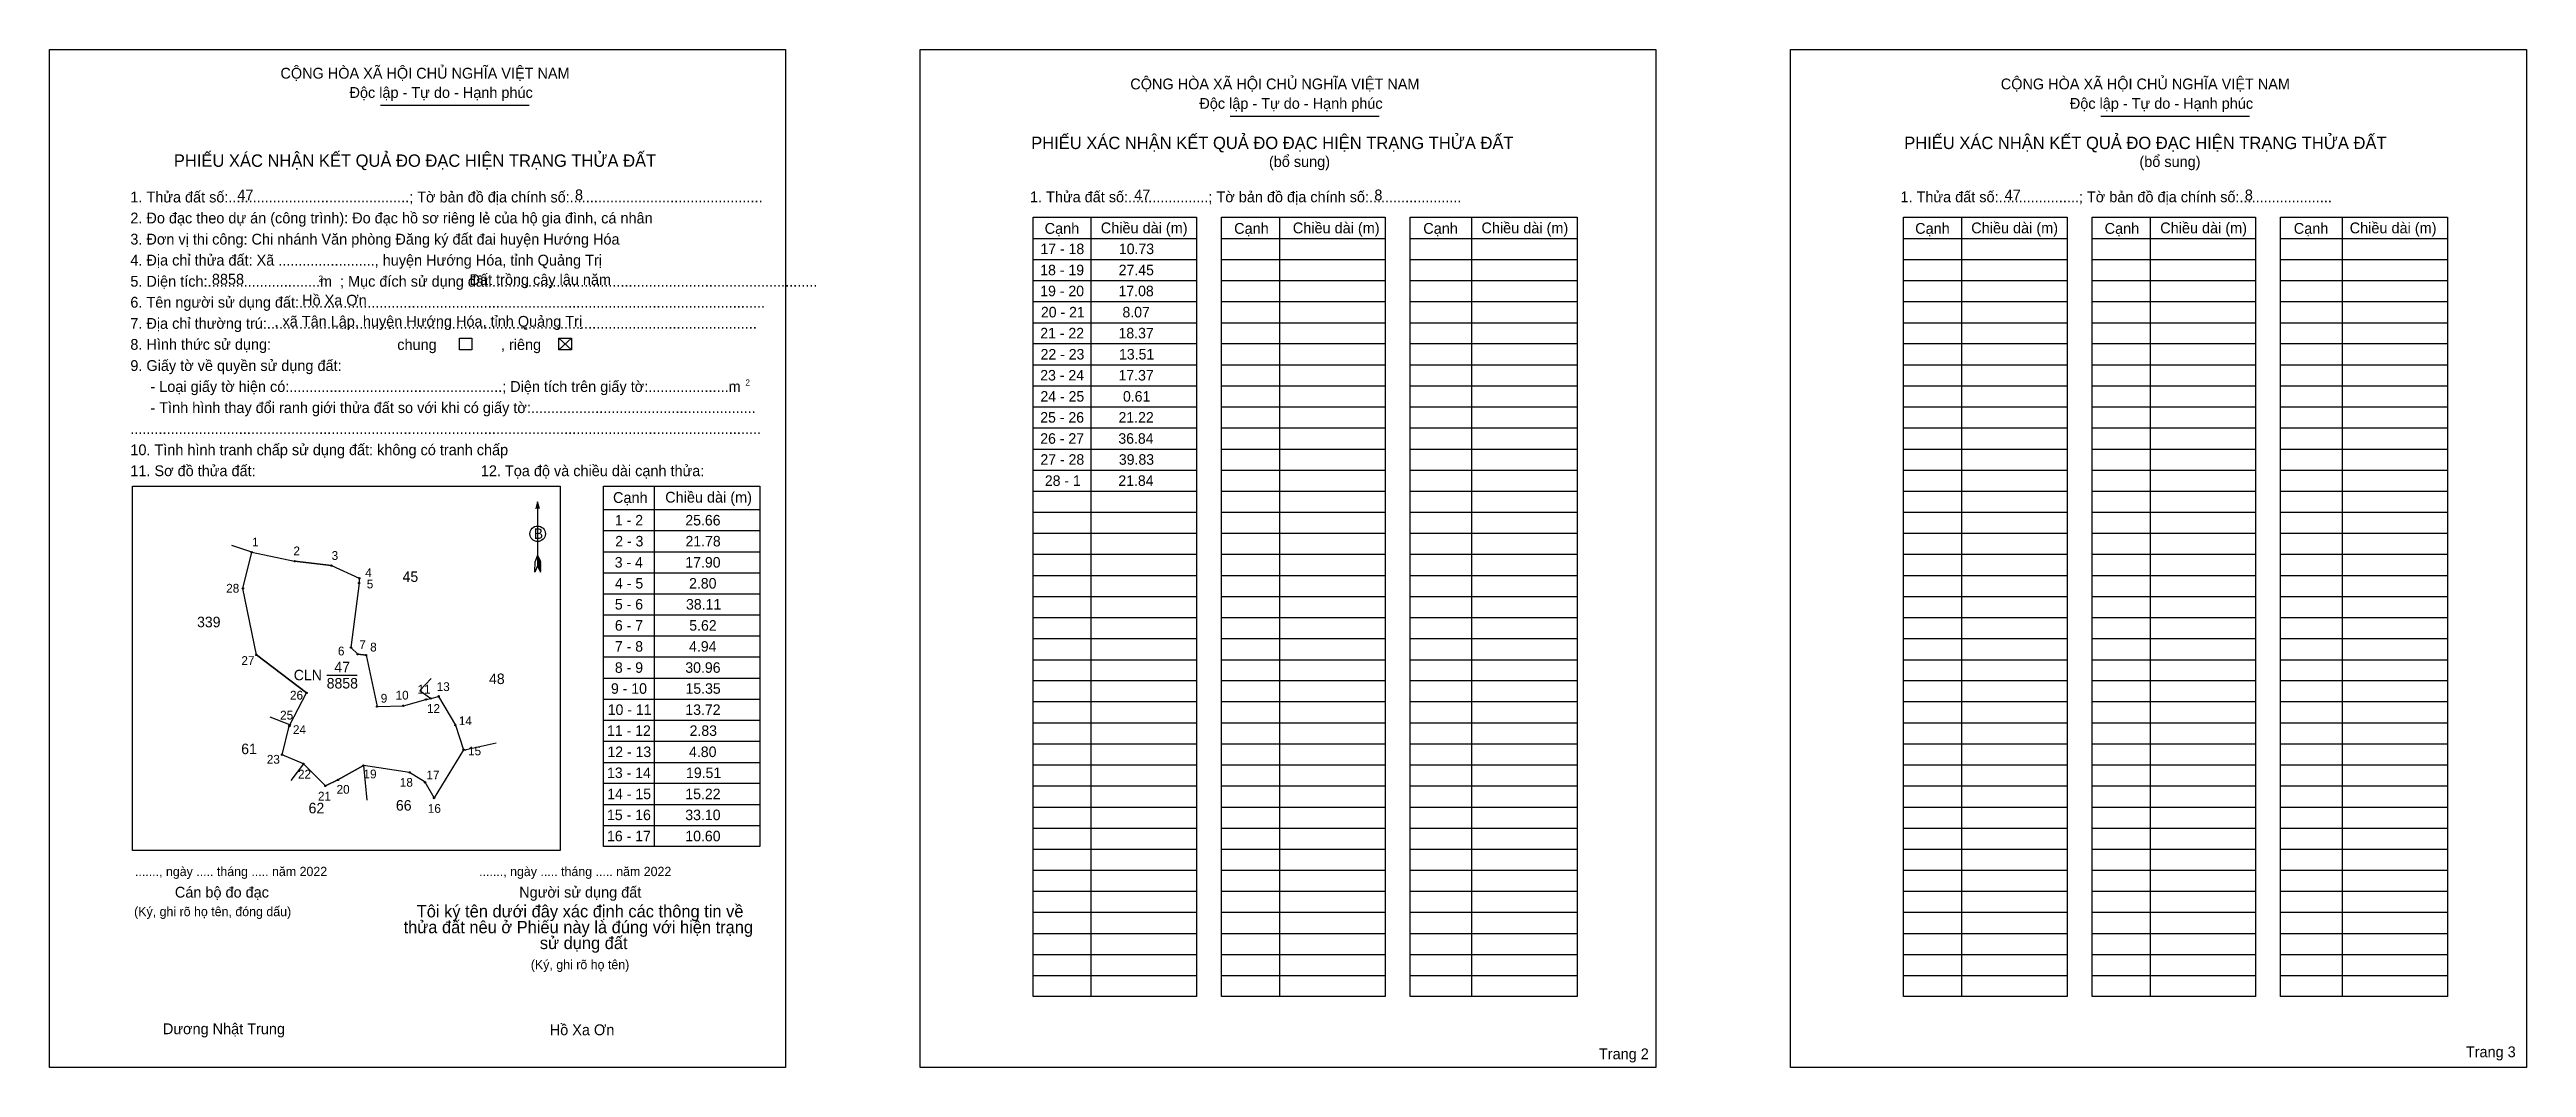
# Model space of a CAD drawing. Extents: x 544657 to 546109, y 1837405 to 1838002.
import ezdxf

# ---------------------------------------------------------------- set-up
doc = ezdxf.new("R2010")
doc.units = 0
for name, color, linetype in [('Level 1', 7, 'Continuous'), ('Level 10', 7, 'Continuous'), ('Level 11', 7, 'Continuous'), ('Level 13', 7, 'Continuous'), ('Level 2', 7, 'Continuous'), ('Level 25', 7, 'Continuous'), ('Level 27', 7, 'Continuous'), ('Level 36', 7, 'Continuous'), ('Level 48', 7, 'Continuous'), ('Level 50', 7, 'Continuous'), ('Level 52', 7, 'Continuous'), ('Level 55', 7, 'Continuous'), ('Level 6', 7, 'Continuous'), ('Level 9', 7, 'Continuous')]:
    doc.layers.add(name, color=color, linetype=linetype)

msp = doc.modelspace()

# ---------------------------------------------------------------- linework, layer by layer
at = {"layer": 'Level 1'}
for p, q in [((544656.9, 1838002.1), (544656.9, 1838002.1)), ((545167.3, 1838002.1), (545167.3, 1838002.1)), ((544850.9, 1837969.4), (544938.2, 1837969.4)), ((545349.2, 1837963), (545436.5, 1837963)), ((545859.6, 1837963), (545946.9, 1837963)), ((545267.5, 1837903.7), (545267.5, 1837446.8)), ((545378.1, 1837903.7), (545378.1, 1837446.8)), ((545490.7, 1837903.7), (545490.7, 1837446.8)), ((545777.9, 1837903.7), (545777.9, 1837446.8)), ((545888.5, 1837903.7), (545888.5, 1837446.8)), ((546001.1, 1837903.7), (546001.1, 1837446.8)), ((545233.6, 1837891.3), (545329.5, 1837891.3)), ((545344.1, 1837891.3), (545440, 1837891.3)), ((545454.7, 1837891.3), (545552.6, 1837891.3)), ((545743.9, 1837891.3), (545839.9, 1837891.3)), ((545854.5, 1837891.3), (545950.4, 1837891.3)), ((545965.1, 1837891.3), (546063, 1837891.3)), ((545233.6, 1837879), (545329.5, 1837879)), ((545344.1, 1837879), (545440, 1837879)), ((545454.7, 1837879), (545552.6, 1837879)), ((545743.9, 1837879), (545839.9, 1837879)), ((545854.5, 1837879), (545950.4, 1837879)), ((545965.1, 1837879), (546063, 1837879)), ((545233.6, 1837866.6), (545329.5, 1837866.6)), ((545344.1, 1837866.6), (545440, 1837866.6)), ((545454.7, 1837866.6), (545552.6, 1837866.6)), ((545743.9, 1837866.6), (545839.9, 1837866.6)), ((545854.5, 1837866.6), (545950.4, 1837866.6)), ((545965.1, 1837866.6), (546063, 1837866.6)), ((545233.6, 1837854.3), (545329.5, 1837854.3)), ((545344.1, 1837854.3), (545440, 1837854.3)), ((545454.7, 1837854.3), (545552.6, 1837854.3)), ((545743.9, 1837854.3), (545839.9, 1837854.3)), ((545854.5, 1837854.3), (545950.4, 1837854.3)), ((545965.1, 1837854.3), (546063, 1837854.3)), ((544955.5, 1837832.8), (544962.9, 1837825.9)), ((544955.5, 1837825.9), (544962.9, 1837832.8)), ((545233.6, 1837841.9), (545329.5, 1837841.9)), ((545344.1, 1837841.9), (545440, 1837841.9)), ((545454.7, 1837841.9), (545552.6, 1837841.9)), ((545743.9, 1837841.9), (545839.9, 1837841.9)), ((545854.5, 1837841.9), (545950.4, 1837841.9)), ((545965.1, 1837841.9), (546063, 1837841.9)), ((545233.6, 1837829.6), (545329.5, 1837829.6)), ((545233.6, 1837817.2), (545329.5, 1837817.2)), ((545344.1, 1837829.6), (545440, 1837829.6)), ((545344.1, 1837817.2), (545440, 1837817.2)), ((545454.7, 1837829.6), (545552.6, 1837829.6)), ((545454.7, 1837817.2), (545552.6, 1837817.2)), ((545743.9, 1837829.6), (545839.9, 1837829.6)), ((545743.9, 1837817.2), (545839.9, 1837817.2)), ((545854.5, 1837829.6), (545950.4, 1837829.6)), ((545854.5, 1837817.2), (545950.4, 1837817.2)), ((545965.1, 1837829.6), (546063, 1837829.6)), ((545965.1, 1837817.2), (546063, 1837817.2)), ((545233.6, 1837804.9), (545329.5, 1837804.9)), ((545344.1, 1837804.9), (545440, 1837804.9)), ((545454.7, 1837804.9), (545552.6, 1837804.9)), ((545743.9, 1837804.9), (545839.9, 1837804.9)), ((545854.5, 1837804.9), (545950.4, 1837804.9)), ((545965.1, 1837804.9), (546063, 1837804.9)), ((545233.6, 1837792.5), (545329.5, 1837792.5)), ((545344.1, 1837792.5), (545440, 1837792.5)), ((545454.7, 1837792.5), (545552.6, 1837792.5)), ((545743.9, 1837792.5), (545839.9, 1837792.5)), ((545854.5, 1837792.5), (545950.4, 1837792.5)), ((545965.1, 1837792.5), (546063, 1837792.5)), ((545233.6, 1837780.2), (545329.5, 1837780.2)), ((545344.1, 1837780.2), (545440, 1837780.2)), ((545454.7, 1837780.2), (545552.6, 1837780.2)), ((545743.9, 1837780.2), (545839.9, 1837780.2)), ((545854.5, 1837780.2), (545950.4, 1837780.2)), ((545965.1, 1837780.2), (546063, 1837780.2)), ((545233.6, 1837767.8), (545329.5, 1837767.8)), ((545344.1, 1837767.8), (545440, 1837767.8)), ((545454.7, 1837767.8), (545552.6, 1837767.8)), ((545743.9, 1837767.8), (545839.9, 1837767.8)), ((545854.5, 1837767.8), (545950.4, 1837767.8)), ((545965.1, 1837767.8), (546063, 1837767.8)), ((544705.5, 1837746), (544705.5, 1837746)), ((545011.4, 1837746.1), (545011.4, 1837534.7)), ((545233.6, 1837755.5), (545329.5, 1837755.5)), ((545344.1, 1837755.5), (545440, 1837755.5)), ((545454.7, 1837755.5), (545552.6, 1837755.5)), ((545743.9, 1837755.5), (545839.9, 1837755.5)), ((545854.5, 1837755.5), (545950.4, 1837755.5)), ((545965.1, 1837755.5), (546063, 1837755.5)), ((544943.1, 1837736.8), (544943.1, 1837699.4)), ((544981.7, 1837732.3), (545073.3, 1837732.3)), ((545233.6, 1837743.1), (545329.5, 1837743.1)), ((545233.6, 1837730.8), (545329.5, 1837730.8)), ((545344.1, 1837743.1), (545440, 1837743.1)), ((545344.1, 1837730.8), (545440, 1837730.8)), ((545454.7, 1837743.1), (545552.6, 1837743.1)), ((545454.7, 1837730.8), (545552.6, 1837730.8)), ((545743.9, 1837743.1), (545839.9, 1837743.1)), ((545743.9, 1837730.8), (545839.9, 1837730.8)), ((545854.5, 1837743.1), (545950.4, 1837743.1)), ((545854.5, 1837730.8), (545950.4, 1837730.8)), ((545965.1, 1837743.1), (546063, 1837743.1)), ((545965.1, 1837730.8), (546063, 1837730.8)), ((544981.7, 1837720), (545073.3, 1837720)), ((545233.6, 1837718.4), (545329.5, 1837718.4)), ((545344.1, 1837718.4), (545440, 1837718.4)), ((545454.7, 1837718.4), (545552.6, 1837718.4)), ((545743.9, 1837718.4), (545839.9, 1837718.4)), ((545854.5, 1837718.4), (545950.4, 1837718.4)), ((545965.1, 1837718.4), (546063, 1837718.4)), ((544941.5, 1837695.6), (544941.6, 1837701.8)), ((544943.1, 1837705.6), (544941.6, 1837701.8)), ((544943.1, 1837705.6), (544944.7, 1837701.8)), ((544943.1, 1837705.1), (544944.7, 1837701.3)), ((544943.1, 1837704.6), (544944.7, 1837700.7)), ((544943.1, 1837704), (544944.7, 1837700.2)), ((544943.1, 1837703.5), (544944.7, 1837699.6)), ((544943.1, 1837702.9), (544944.7, 1837699.1)), ((544943.1, 1837702.4), (544944.7, 1837698.5)), ((544943.1, 1837701.9), (544944.8, 1837697.9)), ((544943.1, 1837701.3), (544944.8, 1837697.4)), ((544943.1, 1837700.8), (544944.8, 1837696.8)), ((544943.1, 1837700.3), (544944.8, 1837696.3)), ((544944.8, 1837695.6), (544944.7, 1837701.8)), ((544981.7, 1837707.6), (545073.3, 1837707.6)), ((545233.6, 1837706.1), (545329.5, 1837706.1)), ((545344.1, 1837706.1), (545440, 1837706.1)), ((545454.7, 1837706.1), (545552.6, 1837706.1)), ((545743.9, 1837706.1), (545839.9, 1837706.1)), ((545854.5, 1837706.1), (545950.4, 1837706.1)), ((545965.1, 1837706.1), (546063, 1837706.1)), ((544943.1, 1837699.4), (544941.5, 1837695.6)), ((544943.1, 1837699.4), (544944.8, 1837695.6)), ((544981.7, 1837695.3), (545073.3, 1837695.3)), ((545233.6, 1837693.7), (545329.5, 1837693.7)), ((545344.1, 1837693.7), (545440, 1837693.7)), ((545454.7, 1837693.7), (545552.6, 1837693.7)), ((545743.9, 1837693.7), (545839.9, 1837693.7)), ((545854.5, 1837693.7), (545950.4, 1837693.7)), ((545965.1, 1837693.7), (546063, 1837693.7)), ((544981.7, 1837682.9), (545073.3, 1837682.9)), ((545233.6, 1837681.4), (545329.5, 1837681.4)), ((545344.1, 1837681.4), (545440, 1837681.4)), ((545454.7, 1837681.4), (545552.6, 1837681.4)), ((545743.9, 1837681.4), (545839.9, 1837681.4)), ((545854.5, 1837681.4), (545950.4, 1837681.4)), ((545965.1, 1837681.4), (546063, 1837681.4)), ((544981.7, 1837670.6), (545073.3, 1837670.6)), ((544981.7, 1837658.2), (545073.3, 1837658.2)), ((545233.6, 1837669), (545329.5, 1837669)), ((545233.6, 1837656.7), (545329.5, 1837656.7)), ((545344.1, 1837669), (545440, 1837669)), ((545344.1, 1837656.7), (545440, 1837656.7)), ((545454.7, 1837669), (545552.6, 1837669)), ((545454.7, 1837656.7), (545552.6, 1837656.7)), ((545743.9, 1837669), (545839.9, 1837669)), ((545743.9, 1837656.7), (545839.9, 1837656.7)), ((545854.5, 1837669), (545950.4, 1837669)), ((545854.5, 1837656.7), (545950.4, 1837656.7)), ((545965.1, 1837669), (546063, 1837669)), ((545965.1, 1837656.7), (546063, 1837656.7)), ((544981.7, 1837645.9), (545073.3, 1837645.9)), ((545233.6, 1837644.3), (545329.5, 1837644.3)), ((545344.1, 1837644.3), (545440, 1837644.3)), ((545454.7, 1837644.3), (545552.6, 1837644.3)), ((545743.9, 1837644.3), (545839.9, 1837644.3)), ((545854.5, 1837644.3), (545950.4, 1837644.3)), ((545965.1, 1837644.3), (546063, 1837644.3)), ((544981.7, 1837633.5), (545073.3, 1837633.5)), ((545233.6, 1837632), (545329.5, 1837632)), ((545344.1, 1837632), (545440, 1837632)), ((545454.7, 1837632), (545552.6, 1837632)), ((545743.9, 1837632), (545839.9, 1837632)), ((545854.5, 1837632), (545950.4, 1837632)), ((545965.1, 1837632), (546063, 1837632)), ((544981.7, 1837621.2), (545073.3, 1837621.2)), ((545233.6, 1837619.7), (545329.5, 1837619.7)), ((545344.1, 1837619.7), (545440, 1837619.7)), ((545454.7, 1837619.7), (545552.6, 1837619.7)), ((545743.9, 1837619.7), (545839.9, 1837619.7)), ((545854.5, 1837619.7), (545950.4, 1837619.7)), ((545965.1, 1837619.7), (546063, 1837619.7)), ((544981.7, 1837608.8), (545073.3, 1837608.8)), ((545233.6, 1837607.3), (545329.5, 1837607.3)), ((545344.1, 1837607.3), (545440, 1837607.3)), ((545454.7, 1837607.3), (545552.6, 1837607.3)), ((545743.9, 1837607.3), (545839.9, 1837607.3)), ((545854.5, 1837607.3), (545950.4, 1837607.3)), ((545965.1, 1837607.3), (546063, 1837607.3)), ((544981.7, 1837596.5), (545073.3, 1837596.5)), ((544981.7, 1837584.1), (545073.3, 1837584.1)), ((545233.6, 1837595), (545329.5, 1837595)), ((545344.1, 1837595), (545440, 1837595)), ((545454.7, 1837595), (545552.6, 1837595)), ((545743.9, 1837595), (545839.9, 1837595)), ((545854.5, 1837595), (545950.4, 1837595)), ((545965.1, 1837595), (546063, 1837595)), ((544981.7, 1837571.8), (545073.3, 1837571.8)), ((545233.6, 1837582.6), (545329.5, 1837582.6)), ((545233.6, 1837570.3), (545329.5, 1837570.3)), ((545344.1, 1837582.6), (545440, 1837582.6)), ((545344.1, 1837570.3), (545440, 1837570.3)), ((545454.7, 1837582.6), (545552.6, 1837582.6)), ((545454.7, 1837570.3), (545552.6, 1837570.3)), ((545743.9, 1837582.6), (545839.9, 1837582.6)), ((545743.9, 1837570.3), (545839.9, 1837570.3)), ((545854.5, 1837582.6), (545950.4, 1837582.6)), ((545854.5, 1837570.3), (545950.4, 1837570.3)), ((545965.1, 1837582.6), (546063, 1837582.6)), ((545965.1, 1837570.3), (546063, 1837570.3)), ((544981.7, 1837559.4), (545073.3, 1837559.4)), ((545233.6, 1837557.9), (545329.5, 1837557.9)), ((545344.1, 1837557.9), (545440, 1837557.9)), ((545454.7, 1837557.9), (545552.6, 1837557.9)), ((545743.9, 1837557.9), (545839.9, 1837557.9)), ((545854.5, 1837557.9), (545950.4, 1837557.9)), ((545965.1, 1837557.9), (546063, 1837557.9)), ((544981.7, 1837547.1), (545073.3, 1837547.1)), ((545233.6, 1837545.6), (545329.5, 1837545.6)), ((545344.1, 1837545.6), (545440, 1837545.6)), ((545454.7, 1837545.6), (545552.6, 1837545.6)), ((545743.9, 1837545.6), (545839.9, 1837545.6)), ((545854.5, 1837545.6), (545950.4, 1837545.6)), ((545965.1, 1837545.6), (546063, 1837545.6)), ((544956.3, 1837532.4), (544956.3, 1837532.4)), ((545233.6, 1837533.2), (545329.5, 1837533.2)), ((545344.1, 1837533.2), (545440, 1837533.2)), ((545454.7, 1837533.2), (545552.6, 1837533.2)), ((545743.9, 1837533.2), (545839.9, 1837533.2)), ((545854.5, 1837533.2), (545950.4, 1837533.2)), ((545965.1, 1837533.2), (546063, 1837533.2)), ((545233.6, 1837520.9), (545329.5, 1837520.9)), ((545344.1, 1837520.9), (545440, 1837520.9)), ((545454.7, 1837520.9), (545552.6, 1837520.9)), ((545743.9, 1837520.9), (545839.9, 1837520.9)), ((545854.5, 1837520.9), (545950.4, 1837520.9)), ((545965.1, 1837520.9), (546063, 1837520.9)), ((545233.6, 1837508.5), (545329.5, 1837508.5)), ((545344.1, 1837508.5), (545440, 1837508.5)), ((545454.7, 1837508.5), (545552.6, 1837508.5)), ((545743.9, 1837508.5), (545839.9, 1837508.5)), ((545854.5, 1837508.5), (545950.4, 1837508.5)), ((545965.1, 1837508.5), (546063, 1837508.5)), ((545233.6, 1837496.2), (545329.5, 1837496.2)), ((545233.6, 1837483.8), (545329.5, 1837483.8)), ((545344.1, 1837496.2), (545440, 1837496.2)), ((545344.1, 1837483.8), (545440, 1837483.8)), ((545454.7, 1837496.2), (545552.6, 1837496.2)), ((545454.7, 1837483.8), (545552.6, 1837483.8)), ((545743.9, 1837496.2), (545839.9, 1837496.2)), ((545743.9, 1837483.8), (545839.9, 1837483.8)), ((545854.5, 1837496.2), (545950.4, 1837496.2)), ((545854.5, 1837483.8), (545950.4, 1837483.8)), ((545965.1, 1837496.2), (546063, 1837496.2)), ((545965.1, 1837483.8), (546063, 1837483.8)), ((545233.6, 1837471.5), (545329.5, 1837471.5)), ((545344.1, 1837471.5), (545440, 1837471.5)), ((545454.7, 1837471.5), (545552.6, 1837471.5)), ((545743.9, 1837471.5), (545839.9, 1837471.5)), ((545854.5, 1837471.5), (545950.4, 1837471.5)), ((545965.1, 1837471.5), (546063, 1837471.5)), ((545233.6, 1837459.1), (545329.5, 1837459.1)), ((545344.1, 1837459.1), (545440, 1837459.1)), ((545454.7, 1837459.1), (545552.6, 1837459.1)), ((545743.9, 1837459.1), (545839.9, 1837459.1)), ((545854.5, 1837459.1), (545950.4, 1837459.1)), ((545965.1, 1837459.1), (546063, 1837459.1)), ((545088.5, 1837405.2), (545088.5, 1837405.2)), ((545598.8, 1837405.2), (545598.8, 1837405.2))]:
    msp.add_line(p, q, dxfattribs=at)
for points in [[(545233.6, 1837903.7), (545329.5, 1837903.7), (545329.5, 1837446.8), (545233.6, 1837446.8)], [(545344.1, 1837903.7), (545440, 1837903.7), (545440, 1837446.8), (545344.1, 1837446.8)], [(545454.7, 1837903.7), (545552.6, 1837903.7), (545552.6, 1837446.8), (545454.7, 1837446.8)], [(545743.9, 1837903.7), (545839.9, 1837903.7), (545839.9, 1837446.8), (545743.9, 1837446.8)], [(545854.5, 1837903.7), (545950.4, 1837903.7), (545950.4, 1837446.8), (545854.5, 1837446.8)], [(545965.1, 1837903.7), (546063, 1837903.7), (546063, 1837446.8), (545965.1, 1837446.8)], [(544705.5, 1837746), (544956.3, 1837746), (544956.3, 1837532.4), (544705.5, 1837532.4)], [(544981.7, 1837746.1), (545073.3, 1837746.1), (545073.3, 1837534.7), (544981.7, 1837534.7)]]:
    msp.add_lwpolyline(points, close=True, dxfattribs=at)
msp.add_lwpolyline([(544944.2, 1837732.8), (544943.1, 1837736.8), (544942.1, 1837732.8)], dxfattribs=at)
msp.add_circle((544943.1, 1837718.1), 4.56, dxfattribs=at)
at = {"layer": 'Level 10'}
msp.add_lwpolyline([(544770.3, 1837686.1), (544775.5, 1837707.3), (544800.6, 1837702), (544822.2, 1837699.5), (544838.5, 1837692), (544838.4, 1837689.2), (544833.6, 1837651.4), (544837.6, 1837647.5), (544842.5, 1837647), (544849, 1837616.8), (544864.4, 1837617.3), (544877.6, 1837621), (544880.4, 1837621.6), (544885, 1837622.8), (544894.9, 1837605.9), (544899.7, 1837591.5), (544882.4, 1837563.2), (544877.1, 1837572.4), (544868, 1837578.2), (544840.9, 1837582.2), (544826, 1837573.8), (544818.7, 1837570.3), (544805.8, 1837583.3), (544793.3, 1837588.6), (544797.5, 1837605.4), (544797.8, 1837606), (544807.6, 1837624.8), (544778.2, 1837647.1)], close=True, dxfattribs=at)
at = {"layer": 'Level 11'}
for centre in [(544775.5, 1837707.3), (544800.6, 1837702), (544770.3, 1837686.1), (544770.3, 1837686.1), (544822.2, 1837699.5), (544838.4, 1837689.2), (544838.5, 1837692), (544778.2, 1837647.1), (544833.6, 1837651.4), (544837.6, 1837647.5), (544842.5, 1837647), (544807.6, 1837624.8), (544849, 1837616.8), (544864.4, 1837617.3), (544877.6, 1837621), (544880.4, 1837621.6), (544885, 1837622.8), (544797.5, 1837605.4), (544797.8, 1837606), (544894.9, 1837605.9), (544793.3, 1837588.6), (544899.7, 1837591.5), (544805.8, 1837583.3), (544818.7, 1837570.3), (544826, 1837573.8), (544840.9, 1837582.2), (544868, 1837578.2), (544877.1, 1837572.4), (544882.4, 1837563.2)]:
    msp.add_circle(centre, 0.412, dxfattribs=at)
at = {"layer": 'Level 2'}
for points in [[(544656.9, 1838002.1), (545088.4, 1838002.1), (545088.4, 1837405.2), (544656.9, 1837405.2)], [(545167.3, 1838002.1), (545598.8, 1838002.1), (545598.8, 1837405.2), (545167.3, 1837405.2)], [(545677.7, 1838002.1), (546109.2, 1838002.1), (546109.2, 1837405.2), (545677.7, 1837405.2)]]:
    msp.add_lwpolyline(points, close=True, dxfattribs=at)
at = {"layer": 'Level 25'}
for p, q in [((544822.2, 1837699.5), (544800.6, 1837702)), ((544778.2, 1837647.1), (544807.6, 1837624.8)), ((544842.5, 1837647), (544837.6, 1837647.5)), ((544877.6, 1837621), (544880.4, 1837621.6)), ((544805.8, 1837583.3), (544818.7, 1837570.3)), ((544818.7, 1837570.3), (544826, 1837573.8)), ((544826, 1837573.8), (544840.9, 1837582.2)), ((544868, 1837578.2), (544840.9, 1837582.2)), ((544877.1, 1837572.4), (544868, 1837578.2)), ((544882.4, 1837563.2), (544877.1, 1837572.4))]:
    msp.add_line(p, q, dxfattribs=at)
at = {"layer": 'Level 27'}
for p, q in [((544775.5, 1837707.3), (544763.8, 1837711.2)), ((544797.8, 1837606), (544786.3, 1837610.5)), ((544805.8, 1837583.3), (544798.4, 1837573.4)), ((544840.9, 1837582.2), (544843, 1837561.9))]:
    msp.add_line(p, q, dxfattribs=at)
at = {"layer": 'Level 50'}
for points in [[(544897.2, 1837832.8), (544904.6, 1837832.8), (544904.6, 1837825.9), (544897.2, 1837825.9)], [(544955.5, 1837832.8), (544962.9, 1837832.8), (544962.9, 1837825.9), (544955.5, 1837825.9)]]:
    msp.add_lwpolyline(points, close=True, dxfattribs=at)
at = {"layer": 'Level 9'}
for p, q in [((544819.4, 1837635.3), (544837.2, 1837635.3)), ((544874.1, 1837626.2), (544880.6, 1837633.3)), ((544874.1, 1837626.2), (544880.4, 1837621.6)), ((544899.7, 1837591.5), (544901.1, 1837591.5)), ((544918.7, 1837595.3), (544901.1, 1837591.5))]:
    msp.add_line(p, q, dxfattribs=at)

# ---------------------------------------------------------------- texts
at = {"layer": 'Level 1'}
for s, height, p in [('CỘNG HÒA XÃ HỘI CHỦ NGHĨA VIỆT NAM', 6.339, (544792.3, 1837985)), ('Độc lập - Tự do - Hạnh phúc', 6.339, (544832.8, 1837973.7)), ('CỘNG HÒA XÃ HỘI CHỦ NGHĨA VIỆT NAM', 6.339, (545290.6, 1837978.7)), ('CỘNG HÒA XÃ HỘI CHỦ NGHĨA VIỆT NAM', 6.339, (545801, 1837978.7)), ('Độc lập - Tự do - Hạnh phúc', 6.339, (545331.1, 1837967.3)), ('Độc lập - Tự do - Hạnh phúc', 6.339, (545841.5, 1837967.3)), ('PHIẾU XÁC NHẬN KẾT QUẢ ĐO ĐẠC HIỆN TRẠNG THỬA ĐẤT', 7.245, (545232.5, 1837943.7)), ('PHIẾU XÁC NHẬN KẾT QUẢ ĐO ĐẠC HIỆN TRẠNG THỬA ĐẤT', 7.245, (545744.4, 1837943.7)), ('PHIẾU XÁC NHẬN KẾT QUẢ ĐO ĐẠC HIỆN TRẠNG THỬA ĐẤT', 7.245, (544729.8, 1837933.3)), ('(bổ sung)', 6.34, (545371.9, 1837933.2)), ('(bổ sung)', 6.34, (545882.3, 1837933.2)), ('1. Thửa đất số:.............................................; Tờ bản đồ địa chính số:................................................', 6.3387, (544704.3, 1837912.4)), ('1. Thửa đất số:....................; Tờ bản đồ địa chính số:.......................', 6.339, (545231.8, 1837912.5)), ('1. Thửa đất số:....................; Tờ bản đồ địa chính số:.......................', 6.339, (545742.2, 1837912.5)), ('2. Đo đạc theo dự án (công trình): Đo đạc hồ sơ riêng lẻ của hộ gia đình, cá nhân', 6.339, (544704.3, 1837900.1)), ('3. Đơn vị thi công: Chi nhánh Văn phòng Đăng ký đất đai huyện Hướng Hóa', 6.339, (544704.3, 1837887.7)), ('Cạnh', 6.34, (545240.4, 1837894)), ('Chiều dài (m)', 6.339, (545273.3, 1837894.3)), ('Cạnh', 6.34, (545351.5, 1837894)), ('Chiều dài (m)', 6.339, (545385.9, 1837894.3)), ('Cạnh', 6.34, (545462.4, 1837894)), ('Chiều dài (m)', 6.339, (545496.5, 1837894.3)), ('Cạnh', 6.34, (545750.8, 1837894)), ('Chiều dài (m)', 6.339, (545783.7, 1837894.3)), ('Cạnh', 6.34, (545861.9, 1837894)), ('Chiều dài (m)', 6.339, (545894.5, 1837894.3)), ('Cạnh', 6.34, (545972.8, 1837894)), ('Chiều dài (m)', 6.339, (546005.6, 1837894.3)), ('4. Địa chỉ thửa đất: Xã ........................, huyện Hướng Hóa, tỉnh Quảng Trị', 6.339, (544704.3, 1837875.4)), ('5. Diện tích:............................m  ; Mục đích sử dụng đất:.................................................................................', 6.3387, (544704.3, 1837863)), ('2', 3.62, (544814.6, 1837865.9)), ('6. Tên người sử dụng đất:....................................................................................................................', 6.3387, (544704.3, 1837850.7)), ('7. Địa chỉ thường trú:..........................................................................................................................', 6.3387, (544704.3, 1837838.3)), ('chung                , riêng', 6.339, (544860.8, 1837825.9)), ('9. Giấy tờ về quyền sử dụng đất:', 6.339, (544704.3, 1837813.6)), ('     - Loại giấy tờ hiện có:.....................................................; Diện tích trên giấy tờ:....................m', 6.3387, (544704.3, 1837801.3)), ('2', 3.62, (545064.9, 1837805)), ('     - Tình hình thay đổi ranh giới thửa đất so với khi có giấy tờ:........................................................', 6.3387, (544704.3, 1837788.9)), ('.............................................................................................................................................................', 6.3387, (544704.3, 1837776.6)), ('10. Tình hình tranh chấp sử dụng đất: không có tranh chấp', 6.339, (544704.3, 1837764.2)), ('11. Sơ đồ thửa đất:', 6.339, (544704.3, 1837751.9)), ('12. Tọa độ và chiều dài cạnh thửa:', 6.339, (544909.8, 1837751.9)), ('Cạnh', 6.34, (544987.3, 1837736.2)), ('Chiều dài (m)', 6.339, (545017.9, 1837736.4)), ('B', 6.17, (544940.8, 1837715.1)), ('......., ngày ..... tháng ..... năm 2022', 5.433, (544707, 1837517.4)), ('Cán bộ đo đạc', 6.339, (544730.4, 1837504.8)), ('......., ngày ..... tháng ..... năm 2022', 5.433, (544908.8, 1837517.4)), ('Người sử dụng đất', 6.339, (544932.3, 1837504.8)), ('(Ký, ghi rõ họ tên, đóng dấu)', 5.433, (544706.5, 1837493.9)), ('Tôi ký tên dưới đây xác định các thông tin về', 7.203, (544872.2, 1837493.2)), ('thửa đất nêu ở Phiếu này là đúng với hiện trạng', 7.203, (544864.5, 1837483.9)), ('sử dụng đất', 7.203, (544944.4, 1837474.6)), ('(Ký, ghi rõ họ tên)', 5.433, (544939.1, 1837462.8)), ('Dương Nhật Trung', 6.339, (544723.4, 1837424.7)), ('Trang 2', 6.34, (545565.4, 1837410)), ('Trang 3', 6.34, (546073.7, 1837411.2))]:
    msp.add_text(s, height=height, dxfattribs=at).set_placement(p)
at = {"layer": 'Level 13'}
for s, p in [('47', (544823.9, 1837636.9)), ('CLN', (544800.1, 1837632.2)), ('8858', (544819.4, 1837627.4))]:
    msp.add_text(s, height=6.17, dxfattribs=at).set_placement(p)
at = {"layer": 'Level 36'}
for s, p in [('45', (544863.9, 1837689.9)), ('339', (544743.4, 1837663.3)), ('48', (544914.6, 1837630)), ('61', (544769.3, 1837588.9)), ('62', (544808.8, 1837554.2)), ('66', (544860, 1837555.8))]:
    msp.add_text(s, height=6.17, dxfattribs=at).set_placement(p)
at = {"layer": 'Level 48'}
msp.add_text('8. Hình thức sử dụng:', height=6.339, dxfattribs=at).set_placement((544704.3, 1837826))
at = {"layer": 'Level 52'}
for s, p in [('18 - 19', (545237.8, 1837869.7)), ('17 - 18', (545237.9, 1837882.1)), ('27.45', (545283.8, 1837869.7)), ('10.73', (545283.9, 1837882.1)), ('19 - 20', (545237.8, 1837857.4)), ('17.08', (545283.7, 1837857.4)), ('20 - 21', (545238.2, 1837845)), ('8.07', (545286, 1837845)), ('21 - 22', (545237.8, 1837832.7)), ('18.37', (545283.7, 1837832.7)), ('22 - 23', (545238, 1837820.3)), ('13.51', (545284, 1837820.3)), ('23 - 24', (545237.8, 1837808)), ('24 - 25', (545237.9, 1837795.6)), ('17.37', (545283.7, 1837808)), ('0.61', (545286.3, 1837795.6)), ('25 - 26', (545237.8, 1837783.3)), ('21.22', (545283.7, 1837783.3)), ('26 - 27', (545237.8, 1837770.9)), ('36.84', (545283.6, 1837770.9)), ('27 - 28', (545237.9, 1837758.6)), ('39.83', (545283.9, 1837758.6)), ('28 - 1', (545240.5, 1837746.2)), ('21.84', (545283.6, 1837746.2)), ('1 - 2', (544988.4, 1837723)), ('25.66', (545029.7, 1837723)), ('2 - 3', (544988.6, 1837710.7)), ('21.78', (545029.8, 1837710.7)), ('3 - 4', (544988.3, 1837698.3)), ('17.90', (545029.7, 1837698.3)), ('4 - 5', (544988.5, 1837686)), ('2.80', (545031.9, 1837686)), ('5 - 6', (544988.4, 1837673.7)), ('38.11', (545030.1, 1837673.7)), ('6 - 7', (544988.4, 1837661.3)), ('5.62', (545032, 1837661.3)), ('8 - 9', (544988.4, 1837636.6)), ('7 - 8', (544988.4, 1837649)), ('30.96', (545029.7, 1837636.6)), ('4.94', (545031.9, 1837649)), ('9 - 10', (544986.1, 1837624.3)), ('15.35', (545029.8, 1837624.3)), ('10 - 11', (544984.2, 1837611.9)), ('13.72', (545029.7, 1837611.9)), ('11 - 12', (544983.8, 1837599.6)), ('2.83', (545032.2, 1837599.6)), ('12 - 13', (544984, 1837587.2)), ('4.80', (545031.9, 1837587.2)), ('13 - 14', (544983.8, 1837574.9)), ('19.51', (545030.1, 1837574.9)), ('15 - 16', (544983.8, 1837550.2)), ('14 - 15', (544983.9, 1837562.5)), ('33.10', (545029.7, 1837550.2)), ('15.22', (545029.7, 1837562.5)), ('16 - 17', (544983.8, 1837537.8)), ('10.60', (545029.7, 1837537.8))]:
    msp.add_text(s, height=6.17, dxfattribs=at).set_placement(p)
at = {"layer": 'Level 55'}
for s, p in [('1', (544775.4, 1837707.3)), ('2', (544800.5, 1837702)), ('28', (544770.1, 1837686.1)), ('3', (544822.2, 1837699.5)), ('5', (544838.3, 1837689.2)), ('4', (544838.4, 1837692)), ('27', (544778.1, 1837647.1)), ('6', (544833.5, 1837651.4)), ('7', (544837.5, 1837647.5)), ('8', (544842.4, 1837647)), ('26', (544807.4, 1837624.8)), ('9', (544849, 1837616.8)), ('10', (544864.2, 1837617.3)), ('11', (544877.5, 1837621)), ('12', (544880.2, 1837621.6)), ('13', (544884.9, 1837622.8)), ('24', (544797.4, 1837605.4)), ('25', (544797.6, 1837606)), ('14', (544894.8, 1837605.9)), ('23', (544793.2, 1837588.6)), ('15', (544899.5, 1837591.5)), ('22', (544805.6, 1837583.3)), ('21', (544818.6, 1837570.3)), ('20', (544825.9, 1837573.8)), ('19', (544840.7, 1837582.2)), ('18', (544867.9, 1837578.2)), ('17', (544876.9, 1837572.4)), ('16', (544882.3, 1837563.2))]:
    msp.add_text(s, height=0.206, dxfattribs=at).set_placement(p)
at = {"layer": 'Level 6'}
for s, height, p in [('47', 6.34, (544767, 1837913.6)), ('8', 6.34, (544965, 1837913.7)), ('47', 6.34, (545292.9, 1837913.6)), ('8', 6.34, (545433.7, 1837913.6)), ('47', 6.34, (545803.3, 1837913.6)), ('8', 6.34, (545944.1, 1837913.6)), ('8858', 6.34, (544752.1, 1837864.2)), ('Đất trồng cây lâu năm', 6.339, (544903.2, 1837864)), (', xã Tân Lập, huyện Hướng Hóa, tỉnh Quảng Trị', 6.339, (544788.8, 1837839.5)), ('Hồ Xa Ơn', 6.34, (544805, 1837851.9)), ('Hồ Xa Ơn', 6.34, (544950.2, 1837424.1))]:
    msp.add_text(s, height=height, dxfattribs=at).set_placement(p)
at = {"layer": 'Level 9'}
for s, p in [('1', (544775.7, 1837710.7)), ('2', (544799.9, 1837705.5)), ('3', (544822.3, 1837702.8)), ('28', (544760.5, 1837683.6)), ('4', (544842, 1837692.7)), ('5', (544842.9, 1837686.1)), ('27', (544769.4, 1837641.2)), ('6', (544826, 1837646.8)), ('7', (544838.5, 1837650.5)), ('8', (544844.9, 1837649.1)), ('11', (544872.7, 1837624.4)), ('13', (544883.9, 1837625.9)), ('25', (544792.1, 1837609.2)), ('26', (544797.9, 1837620.9)), ('9', (544851.1, 1837619.1)), ('10', (544859.8, 1837620.9)), ('12', (544878.2, 1837613.1)), ('24', (544799.6, 1837600.7)), ('14', (544896.9, 1837605.9)), ('23', (544784.3, 1837583.3)), ('15', (544902.3, 1837588.2)), ('22', (544802.6, 1837574.6)), ('20', (544825.2, 1837565.7)), ('19', (544841, 1837574.7)), ('18', (544862.3, 1837569.8)), ('17', (544877.9, 1837574.1)), ('21', (544814.3, 1837561.7)), ('16', (544878.7, 1837554.5))]:
    msp.add_text(s, height=5.15, dxfattribs=at).set_placement(p)

doc.saveas('drawing.dxf')
